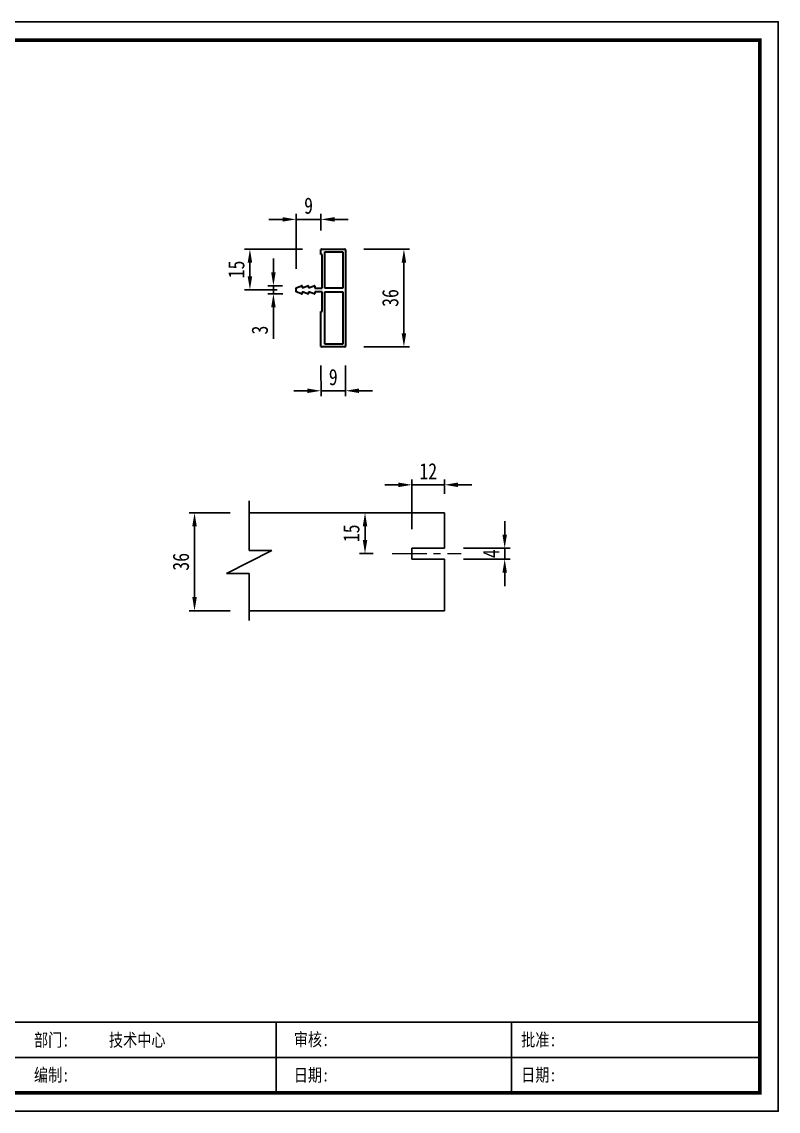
# Model space of a CAD drawing. Header units: millimetres. Extents: x 0 to 1097966, y -63096 to 223085.
# Drawn here: x 339407.8 to 339686.2, y -60619.1 to -60218.2 of the extents above; entities that cross this region are included whole.
import ezdxf

# ---------------------------------------------------------------- set-up
doc = ezdxf.new("R2010")
doc.units = ezdxf.units.MM
doc.linetypes.add('CENTERX2', pattern=[20.32, 12.7, -2.54, 2.54, -2.54])
doc.layers.add('C00-00-00', color=7, linetype='Continuous')
doc.layers.add('DZ-文字说明', color=1, linetype='Continuous')
doc.styles.add('DZ-宋体2.5', font='', dxfattribs={"width": 0.8, "height": 2.5})
doc.styles.add('TEXT', font='', dxfattribs={"width": 0.8})
doc.styles.get('DZ-宋体2.5').set_extended_font_data('SimSun')
doc.styles.get('TEXT').set_extended_font_data('SimSun')
doc.dimstyles.new('副本 (2) (2) ISO-25', dxfattribs={"dimtxt": 18, "dimasz": 13, "dimexe": 6, "dimexo": 12, "dimgap": 6, "dimtad": 1, "dimtxsty": 'TEXT', "dimcen": 2.5, "dimclrd": 5, "dimclre": 5, "dimclrt": 5, "dimadec": 0, "dimazin": 0, "dimtfac": 1, "dimtmove": 0, "dimatfit": 3, "dimldrblk": 'BOXFILLED', "dimfxl": 1.25, "dimarcsym": 0})

# ---------------------------------------------------------------- blocks, each defined once
blk = doc.blocks.new('*D876')
at = {"color": 5, "lineweight": -2, "transparency": 16777216}
for p, q in [((339585.54, -60406.93), (339585.54, -60401.93)), ((339570.39, -60411.93), (339587.54, -60411.93)), ((339585.54, -60415.93), (339585.54, -60411.93)), ((339570.39, -60415.93), (339587.54, -60415.93)), ((339585.54, -60420.93), (339585.54, -60425.93))]:
    blk.add_line(p, q, dxfattribs=at)
at = {"color": 5, "transparency": 16777216}
for points in [[(339584.7, -60406.93), (339586.37, -60406.93), (339585.54, -60411.93)], [(339584.7, -60420.93), (339586.37, -60420.93), (339585.54, -60415.93)]]:
    blk.add_solid(points, dxfattribs=at)
at = {"layer": 'Defpoints', "color": 0, "transparency": 16777216}
for p in [(339563.39, -60411.93), (339585.54, -60411.93), (339563.39, -60415.93)]:
    blk.add_point(p, dxfattribs=at)
at = {"color": 5, "transparency": 16777216, "insert": (339580.54, -60413.93), "char_height": 6, "attachment_point": 5, "rotation": 90, "style": 'TEXT'}
blk.add_mtext('4', dxfattribs=at)
blk = doc.blocks.new('_BoxFilled')
at = {"color": 0, "linetype": 'ByBlock', "lineweight": -2}
blk.add_line((-0.5, 0), (-1, 0), dxfattribs=at)
at = {"color": 0, "linetype": 'ByBlock'}
blk.add_solid([(-0.5, 0.5), (0.5, 0.5), (-0.5, -0.5), (0.5, -0.5)], dxfattribs=at)
blk = doc.blocks.new('*D877')
at = {"color": 5, "lineweight": -2, "transparency": 16777216}
for p, q in [((339551.39, -60404.93), (339551.39, -60386.59)), ((339563.39, -60391.93), (339563.39, -60386.59)), ((339546.39, -60388.59), (339541.39, -60388.59)), ((339551.39, -60388.59), (339563.39, -60388.59)), ((339568.39, -60388.59), (339573.39, -60388.59))]:
    blk.add_line(p, q, dxfattribs=at)
at = {"color": 5, "transparency": 16777216}
for points in [[(339546.39, -60387.76), (339546.39, -60389.43), (339551.39, -60388.59)], [(339568.39, -60387.76), (339568.39, -60389.43), (339563.39, -60388.59)]]:
    blk.add_solid(points, dxfattribs=at)
at = {"layer": 'Defpoints', "color": 0, "transparency": 16777216}
for p in [(339563.39, -60388.59), (339563.39, -60398.93), (339551.39, -60411.93)]:
    blk.add_point(p, dxfattribs=at)
at = {"color": 5, "transparency": 16777216, "insert": (339557.39, -60383.59), "char_height": 6, "attachment_point": 5, "style": 'TEXT'}
blk.add_mtext('12', dxfattribs=at)
blk = doc.blocks.new('*D878')
at = {"color": 5, "lineweight": -2, "transparency": 16777216}
for p, q in [((339484.49, -60398.93), (339469.36, -60398.93)), ((339471.36, -60429.93), (339471.36, -60403.93)), ((339484.49, -60434.93), (339469.36, -60434.93))]:
    blk.add_line(p, q, dxfattribs=at)
at = {"color": 5, "transparency": 16777216}
for points in [[(339470.53, -60403.93), (339472.19, -60403.93), (339471.36, -60398.93)], [(339470.53, -60429.93), (339472.19, -60429.93), (339471.36, -60434.93)]]:
    blk.add_solid(points, dxfattribs=at)
at = {"layer": 'Defpoints', "color": 0, "transparency": 16777216}
for p in [(339471.36, -60398.93), (339491.49, -60398.93), (339491.49, -60434.93)]:
    blk.add_point(p, dxfattribs=at)
at = {"color": 5, "transparency": 16777216, "insert": (339466.36, -60416.93), "char_height": 6, "attachment_point": 5, "rotation": 90, "style": 'TEXT'}
blk.add_mtext('36', dxfattribs=at)
blk = doc.blocks.new('*D879')
at = {"color": 5, "lineweight": -2, "transparency": 16777216}
for p, q in [((339537.12, -60398.93), (339532.12, -60398.93)), ((339534.12, -60408.93), (339534.12, -60403.93)), ((339537.12, -60413.93), (339532.12, -60413.93))]:
    blk.add_line(p, q, dxfattribs=at)
at = {"color": 5, "transparency": 16777216}
for points in [[(339533.29, -60403.93), (339534.95, -60403.93), (339534.12, -60398.93)], [(339533.29, -60408.93), (339534.95, -60408.93), (339534.12, -60413.93)]]:
    blk.add_solid(points, dxfattribs=at)
at = {"layer": 'Defpoints', "color": 0, "transparency": 16777216}
for p in [(339534.12, -60398.93), (339544.12, -60398.93), (339544.12, -60413.93)]:
    blk.add_point(p, dxfattribs=at)
at = {"color": 5, "transparency": 16777216, "insert": (339529.12, -60406.43), "char_height": 6, "attachment_point": 5, "rotation": 90, "style": 'TEXT'}
blk.add_mtext('15', dxfattribs=at)
blk = doc.blocks.new('*D881')
at = {"color": 5, "lineweight": -2, "transparency": 16777216}
for p, q in [((339533.7, -60301.83), (339550.44, -60301.83)), ((339548.44, -60306.83), (339548.44, -60332.83)), ((339533.7, -60337.83), (339550.44, -60337.83))]:
    blk.add_line(p, q, dxfattribs=at)
at = {"color": 5, "transparency": 16777216}
for points in [[(339547.61, -60306.83), (339549.27, -60306.83), (339548.44, -60301.83)], [(339547.61, -60332.83), (339549.27, -60332.83), (339548.44, -60337.83)]]:
    blk.add_solid(points, dxfattribs=at)
at = {"layer": 'Defpoints', "color": 0, "transparency": 16777216}
for p in [(339526.7, -60301.83), (339526.7, -60337.83), (339548.44, -60337.83)]:
    blk.add_point(p, dxfattribs=at)
at = {"color": 5, "transparency": 16777216, "insert": (339543.44, -60319.83), "char_height": 6, "attachment_point": 5, "rotation": 90, "style": 'TEXT'}
blk.add_mtext('36', dxfattribs=at)
blk = doc.blocks.new('*D882')
at = {"color": 5, "lineweight": -2, "transparency": 16777216}
for p, q in [((339511.1, -60301.83), (339489.75, -60301.83)), ((339491.75, -60311.83), (339491.75, -60306.83)), ((339501.75, -60316.83), (339489.75, -60316.83))]:
    blk.add_line(p, q, dxfattribs=at)
at = {"color": 5, "transparency": 16777216}
for points in [[(339490.92, -60306.83), (339492.58, -60306.83), (339491.75, -60301.83)], [(339490.92, -60311.83), (339492.58, -60311.83), (339491.75, -60316.83)]]:
    blk.add_solid(points, dxfattribs=at)
at = {"layer": 'Defpoints', "color": 0, "transparency": 16777216}
for p in [(339491.75, -60301.83), (339518.1, -60301.83), (339508.75, -60316.83)]:
    blk.add_point(p, dxfattribs=at)
at = {"color": 5, "transparency": 16777216, "insert": (339486.75, -60309.33), "char_height": 6, "attachment_point": 5, "rotation": 90, "style": 'TEXT'}
blk.add_mtext('15', dxfattribs=at)
blk = doc.blocks.new('*D883')
at = {"color": 5, "lineweight": -2, "transparency": 16777216}
for p, q in [((339508.75, -60309.11), (339508.75, -60288.9)), ((339517.9, -60295.03), (339517.9, -60288.9)), ((339503.75, -60290.9), (339498.75, -60290.9)), ((339508.75, -60290.9), (339517.9, -60290.9)), ((339522.9, -60290.9), (339527.9, -60290.9))]:
    blk.add_line(p, q, dxfattribs=at)
at = {"color": 5, "transparency": 16777216}
for points in [[(339503.75, -60290.07), (339503.75, -60291.73), (339508.75, -60290.9)], [(339522.9, -60290.07), (339522.9, -60291.73), (339517.9, -60290.9)]]:
    blk.add_solid(points, dxfattribs=at)
at = {"layer": 'Defpoints', "color": 0, "transparency": 16777216}
for p in [(339517.9, -60290.9), (339517.9, -60302.03), (339508.75, -60316.11)]:
    blk.add_point(p, dxfattribs=at)
at = {"color": 5, "transparency": 16777216, "insert": (339513.33, -60285.9), "char_height": 6, "attachment_point": 5, "style": 'TEXT'}
blk.add_mtext('9', dxfattribs=at)
blk = doc.blocks.new('*D884')
at = {"color": 5, "lineweight": -2, "transparency": 16777216}
for p, q in [((339517.91, -60344.65), (339517.93, -60355.98)), ((339526.91, -60344.63), (339526.93, -60355.97)), ((339512.93, -60353.99), (339507.93, -60354)), ((339517.93, -60353.98), (339526.93, -60353.97)), ((339531.93, -60353.96), (339536.93, -60353.96))]:
    blk.add_line(p, q, dxfattribs=at)
at = {"color": 5, "transparency": 16777216}
for points in [[(339512.93, -60353.16), (339512.93, -60354.82), (339517.93, -60353.98)], [(339531.93, -60353.13), (339531.93, -60354.8), (339526.93, -60353.97)]]:
    blk.add_solid(points, dxfattribs=at)
at = {"layer": 'Defpoints', "color": 0, "transparency": 16777216}
for p in [(339517.9, -60337.65), (339526.9, -60337.63), (339526.93, -60353.97)]:
    blk.add_point(p, dxfattribs=at)
at = {"color": 5, "transparency": 16777216, "insert": (339522.42, -60348.98), "char_height": 6, "attachment_point": 5, "rotation": 0.0784, "style": 'TEXT'}
blk.add_mtext('9', dxfattribs=at)
blk = doc.blocks.new('*D885')
at = {"color": 5, "lineweight": -2, "transparency": 16777216}
for p, q in [((339500.4, -60310.35), (339500.4, -60305.35)), ((339503.79, -60315.35), (339498.4, -60315.35)), ((339503.86, -60318.33), (339498.4, -60318.33)), ((339500.4, -60315.35), (339500.4, -60318.33)), ((339500.4, -60323.33), (339500.4, -60334.92))]:
    blk.add_line(p, q, dxfattribs=at)
at = {"color": 5, "transparency": 16777216}
for points in [[(339499.57, -60310.35), (339501.23, -60310.35), (339500.4, -60315.35)], [(339499.57, -60323.33), (339501.23, -60323.33), (339500.4, -60318.33)]]:
    blk.add_solid(points, dxfattribs=at)
at = {"layer": 'Defpoints', "color": 0, "transparency": 16777216}
for p in [(339500.4, -60318.33), (339510.79, -60315.35), (339510.86, -60318.33)]:
    blk.add_point(p, dxfattribs=at)
at = {"color": 5, "transparency": 16777216, "insert": (339495.4, -60331.63), "char_height": 6, "attachment_point": 5, "rotation": 90, "style": 'TEXT'}
blk.add_mtext('3', dxfattribs=at)

msp = doc.modelspace()

# ---------------------------------------------------------------- linework, layer by layer
at = {"color": 251, "true_color": 0x636466}
for p, q in [((339491.493, -60394.429), (339491.493, -60412.806)), ((339499.829, -60412.806), (339483.158, -60421.175)), ((339491.493, -60421.175), (339491.493, -60438.506))]:
    msp.add_line(p, q, dxfattribs=at)
for p, q in [((339563.392, -60398.93), (339491.493, -60398.93)), ((339563.392, -60411.93), (339563.392, -60398.93)), ((339551.392, -60415.93), (339551.392, -60411.93)), ((339551.392, -60411.93), (339563.392, -60411.93)), ((339563.392, -60415.93), (339551.392, -60415.93)), ((339563.392, -60434.93), (339563.392, -60415.93)), ((339491.493, -60434.93), (339563.392, -60434.93))]:
    msp.add_line(p, q)
at = {"color": 1, "linetype": 'CENTERX2', "lineweight": 13}
msp.add_line((339544.119, -60413.93), (339569.524, -60413.93), dxfattribs=at)
msp.add_lwpolyline([(339119.218, -60619.129), (339686.218, -60619.129), (339686.218, -60218.179), (339119.218, -60218.179)], close=True)
at = {"const_width": 1.35}
msp.add_lwpolyline([(339125.968, -60612.379), (339679.468, -60612.379), (339679.468, -60224.929), (339125.968, -60224.929)], close=True, dxfattribs=at)
at = {"color": 251, "true_color": 0x636466}
for points in [[(339491.493, -60412.806), (339499.829, -60412.806)], [(339491.493, -60421.175), (339483.158, -60421.175)]]:
    msp.add_lwpolyline(points, dxfattribs=at)
at = {"layer": 'C00-00-00', "lineweight": 30}
for p, q in [((339517.904, -60303.834), (339517.904, -60302.034)), ((339518.104, -60301.834), (339526.704, -60301.834)), ((339519.353, -60316.159), (339519.353, -60302.834)), ((339519.353, -60302.834), (339525.904, -60302.834)), ((339525.904, -60302.834), (339525.904, -60316.159)), ((339526.904, -60302.034), (339526.904, -60337.634)), ((339518.353, -60303.834), (339517.904, -60303.834)), ((339518.353, -60316.159), (339518.353, -60303.834)), ((339508.746, -60316.113), (339510.79, -60315.346)), ((339508.746, -60317.555), (339508.746, -60316.113)), ((339510.79, -60318.323), (339508.746, -60317.555)), ((339511.038, -60316.113), (339513.082, -60315.346)), ((339511.038, -60315.518), (339511.038, -60316.113)), ((339513.082, -60318.323), (339511.038, -60317.555)), ((339511.038, -60317.555), (339511.038, -60318.151)), ((339513.33, -60316.113), (339515.374, -60315.346)), ((339513.33, -60315.518), (339513.33, -60316.113)), ((339515.374, -60318.323), (339513.33, -60317.555)), ((339513.33, -60317.555), (339513.33, -60318.151)), ((339515.621, -60315.518), (339515.621, -60316.159)), ((339515.621, -60316.159), (339518.353, -60316.159)), ((339518.353, -60317.509), (339515.621, -60317.509)), ((339515.621, -60317.509), (339515.621, -60318.151)), ((339518.353, -60324.834), (339518.353, -60317.509)), ((339525.904, -60316.159), (339519.353, -60316.159)), ((339519.353, -60336.834), (339519.353, -60317.509)), ((339519.353, -60317.509), (339525.904, -60317.509)), ((339525.904, -60317.509), (339525.904, -60336.834)), ((339517.904, -60337.634), (339517.904, -60324.834)), ((339517.904, -60324.834), (339518.353, -60324.834)), ((339526.704, -60337.834), (339518.104, -60337.834)), ((339525.904, -60336.834), (339519.353, -60336.834))]:
    msp.add_line(p, q, dxfattribs=at)
for centre, radius, start, end in [((339518.104, -60302.034), 0.2, 90, 180), ((339526.704, -60302.034), 0.2, 0, 90), ((339510.855, -60315.518), 0.183, 0, 110.57946), ((339510.855, -60318.151), 0.183, 249.42054, 0), ((339513.146, -60315.518), 0.183, 0, 110.57946), ((339513.146, -60318.151), 0.183, 249.42054, 0), ((339515.438, -60315.518), 0.183, 0, 110.57946), ((339515.438, -60318.151), 0.183, 249.42054, 0), ((339518.104, -60337.634), 0.2, 180, 270), ((339526.704, -60337.634), 0.2, 270, 0)]:
    msp.add_arc(centre, radius, start, end, dxfattribs=at)
at = {"layer": 'DZ-文字说明', "color": 7}
for p, q in [((339501.469, -60612.379), (339501.469, -60586.401)), ((339588.049, -60612.379), (339588.049, -60586.401)), ((339215.299, -60599.39), (339679.468, -60599.39))]:
    msp.add_line(p, q, dxfattribs=at)
msp.add_lwpolyline([(339125.968, -60586.401), (339679.468, -60586.401), (339679.468, -60612.379), (339125.968, -60612.379)], close=True, dxfattribs=at)

# ---------------------------------------------------------------- texts
at = {"style": 'DZ-宋体2.5', "width": 0.8}
for s, p in [('部门:', (339412.26, -60595.296)), ('审核:', (339507.904, -60595.137)), ('批准:', (339591.6, -60595.216)), ('编制:', (339412.26, -60608.193)), ('日期:', (339507.904, -60608.197)), ('日期:', (339591.6, -60608.14))]:
    msp.add_text(s, height=4.7732, dxfattribs=at).set_placement(p)
at = {"color": 2, "style": 'DZ-宋体2.5', "width": 0.8}
msp.add_attdef('技术中心', (339439.834, -60595.296), '', height=4.773, dxfattribs=at)

# ---------------------------------------------------------------- dimensions: what is measured, and where the dimension line sits
at = {"color": 251, "true_color": 0x636466}
dim = msp.add_linear_dim(base=(339517.904, -60290.9), p1=(339508.746, -60316.113), p2=(339517.904, -60302.034), text='9', dimstyle='副本 (2) (2) ISO-25', override={"dimtxt": 6, "dimasz": 5, "dimexe": 2, "dimexo": 7, "dimgap": 2, "dimfxl": 30, "dimfxlon": 1}, dxfattribs=at)
dim.commit()
dim.dimension.update_dxf_attribs({"geometry": '*D883', "text_midpoint": (339513.325, -60285.9)})
for base, p1, p2, picture, middle in [((339491.749, -60301.834), (339508.746, -60316.834), (339518.104, -60301.834), '*D882', (339486.749, -60309.334)), ((339548.439, -60337.834), (339526.704, -60301.834), (339526.704, -60337.834), '*D881', (339543.439, -60319.834)), ((339471.361, -60398.93), (339491.493, -60434.93), (339491.493, -60398.93), '*D878', (339466.361, -60416.93)), ((339534.118, -60398.93), (339544.119, -60413.93), (339544.119, -60398.93), '*D879', (339529.118, -60406.43))]:
    dim = msp.add_linear_dim(base=base, p1=p1, p2=p2, angle=90, dimstyle='副本 (2) (2) ISO-25', override={"dimtxt": 6, "dimasz": 5, "dimexe": 2, "dimexo": 7, "dimgap": 2, "dimfxl": 30, "dimfxlon": 1}, dxfattribs=at)
    dim.commit()
    dim.dimension.update_dxf_attribs({"geometry": picture, "text_midpoint": middle})
dim = msp.add_linear_dim(base=(339500.401, -60318.334), p1=(339510.79, -60315.346), p2=(339510.859, -60318.334), angle=90, text='3', dimstyle='副本 (2) (2) ISO-25', override={"dimtxt": 6, "dimasz": 5, "dimexe": 2, "dimexo": 7, "dimgap": 2, "dimfxl": 30, "dimfxlon": 1}, dxfattribs=at)
dim.commit()
dim.dimension.update_dxf_attribs({"geometry": '*D885', "text_midpoint": (339495.401, -60331.628)})
dim = msp.add_aligned_dim(p1=(339517.905, -60337.647), p2=(339526.904, -60337.634), distance=-16.337, dimstyle='副本 (2) (2) ISO-25', override={"dimtxt": 6, "dimasz": 5, "dimexe": 2, "dimexo": 7, "dimgap": 2, "dimfxl": 30, "dimfxlon": 1}, dxfattribs=at)
dim.commit()
dim.dimension.update_dxf_attribs({"geometry": '*D884', "text_midpoint": (339522.42, -60348.977)})
dim = msp.add_linear_dim(base=(339563.392, -60388.593), p1=(339551.392, -60411.93), p2=(339563.392, -60398.93), dimstyle='副本 (2) (2) ISO-25', override={"dimtxt": 6, "dimasz": 5, "dimexe": 2, "dimexo": 7, "dimgap": 2, "dimfxl": 30, "dimfxlon": 1}, dxfattribs=at)
dim.commit()
dim.dimension.update_dxf_attribs({"geometry": '*D877', "text_midpoint": (339557.392, -60383.593)})
dim = msp.add_linear_dim(base=(339585.537, -60411.93), p1=(339563.392, -60415.93), p2=(339563.392, -60411.93), angle=90, dimstyle='副本 (2) (2) ISO-25', override={"dimtxt": 6, "dimasz": 5, "dimexe": 2, "dimexo": 7, "dimgap": 2, "dimfxl": 30, "dimfxlon": 1}, dxfattribs=at)
dim.commit()
dim.dimension.update_dxf_attribs({"geometry": '*D876', "text_midpoint": (339585.537, -60413.93), "dimtype": 160})

doc.saveas('drawing.dxf')
